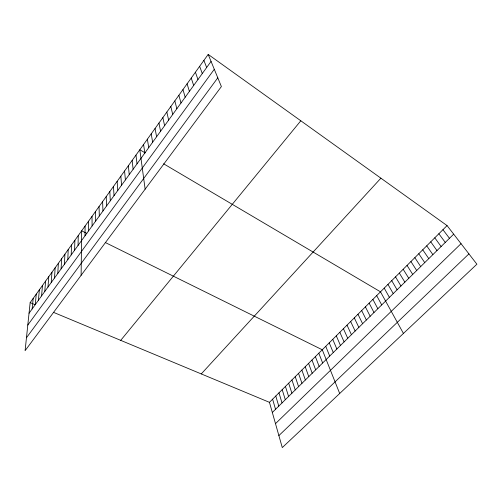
<?xml version="1.0" encoding="UTF-8"?>
<svg xmlns="http://www.w3.org/2000/svg" width="502" height="502" viewBox="0 0 502 502"><rect width="100%" height="100%" fill="white"/><g stroke="black" fill="none" stroke-linecap="round" stroke-linejoin="round"><path stroke-width="0.75" d="M85.033 235.777L85.076 226.051M81.117 275.303L81.65 230.832L86.815 233.386M78.061 245.415L78.249 235.57M74.616 250.184L74.873 240.276M71.202 254.909L71.522 244.951M67.808 259.603L68.197 249.588M64.444 264.259L64.902 254.188M61.1 268.884L61.627 258.756M57.786 273.471L58.37 263.286M54.498 278.02L55.145 267.786M51.229 282.538L51.938 272.253M47.991 287.025L48.763 276.69M44.772 291.474L45.607 281.089M41.578 295.891L42.469 285.456M38.409 300.278L39.357 289.798M35.265 304.632L36.269 294.103M32.141 308.95L33.201 298.376M30.158 302.624L25.1 350.672L221.388 86.57L208.186 54.411L30.158 302.624L35.159 304.708M29.041 313.242L211.06 61.413M27.798 325.058L214.291 69.276M26.455 337.771L217.799 77.816M120.712 340.356L300.805 120.787M201.264 373.921L380.899 178.179M269.448 402.334L447.062 225.593L476.9 264.209L282.281 447.589L269.448 402.334L53.4 312.307M272.322 412.468L453.682 234.158M275.491 423.65L461.031 243.671M278.88 435.585L468.918 253.88M105.269 242.504L322.271 349.775L339.691 393.493M145.047 152.828L139.813 149.74L145.128 189.172M163.633 163.803L380.497 291.831L403.432 333.435M208.186 54.411L447.062 225.593M442.946 229.696L449.466 238.306M438.848 233.769L445.274 242.428M434.782 237.816L441.114 246.52M430.741 241.832L436.978 250.586M426.731 245.829L432.875 254.621M422.74 249.795L428.79 258.63M418.781 253.742L424.736 262.621M414.84 257.658L420.707 266.581M410.925 261.555L416.71 270.515M407.04 265.42L412.732 274.425M403.175 269.267L408.785 278.303M399.335 273.088L404.857 282.162M395.52 276.884L400.96 285.996M391.729 280.656L397.082 289.811M387.964 284.402L393.229 293.595M384.218 288.129L389.408 297.353M376.682 295.628L381.708 304.921M372.898 299.399L377.837 308.73M369.133 303.145L373.99 312.508M365.393 306.866L370.169 316.266M361.672 310.569L366.372 320M357.976 314.239L362.601 323.708M354.305 317.892L358.855 327.392M350.66 321.525L355.127 331.056M347.033 325.133L351.425 334.696M343.431 328.716L347.748 338.31M339.848 332.28L344.096 341.9M336.29 335.825L340.463 345.47M332.751 339.339L336.855 349.022M329.237 342.841L333.265 352.548M325.742 346.317L329.701 356.05M318.82 353.207L322.642 362.996M203.894 60.397L206.655 67.506M315.388 356.621L319.14 366.435M311.98 360.016L315.664 369.855M199.639 66.327L202.287 73.549M308.592 363.385L312.206 373.25M305.222 366.742L308.774 376.632M301.871 370.074L305.36 379.983M195.422 72.213L197.957 79.542M298.546 373.388L301.966 383.321M295.232 376.676L298.59 386.64M291.944 379.951L295.239 389.935M191.237 78.048L193.665 85.484M288.675 383.208L291.907 393.21M285.425 386.44L288.594 396.467M282.187 389.659L285.299 399.705M187.083 83.834L189.405 91.377M278.974 392.853L282.024 402.924M275.78 396.034L278.773 406.124M182.966 89.576L185.182 97.219M272.605 399.19L275.535 409.306M178.881 95.267L180.996 103.01M174.834 100.915L176.848 108.752M170.818 106.518L172.726 114.45M166.833 112.071L168.647 120.097M162.88 117.581L164.593 125.701M158.958 123.046L160.577 131.26M155.068 128.474L156.593 136.77M151.209 133.852L152.646 142.235M147.381 139.186L148.724 147.657M143.585 144.482L144.833 153.041M135.96 155.112L137.033 163.834M132.139 160.445L133.124 169.243M128.343 165.735L129.24 174.614M124.578 170.981L125.393 179.936M120.844 176.183L121.572 185.219M117.142 181.347L117.788 190.459M113.465 186.474L114.029 195.654M109.819 191.557L110.302 200.813M106.204 196.602L106.606 205.927M102.615 201.603L102.941 211.003M99.051 206.567L99.302 216.036M95.518 211.499L95.694 221.031M92.01 216.387L92.111 225.982M88.534 221.238L88.559 230.901"/></g></svg>
